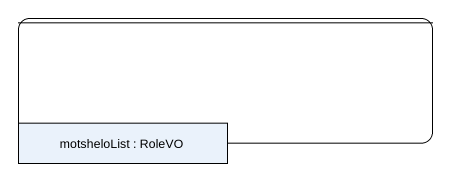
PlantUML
@startuml
hide empty description
state " " as state1 {
  state "motsheloList : RoleVO" as motsheloList <<object>>
}
@enduml
